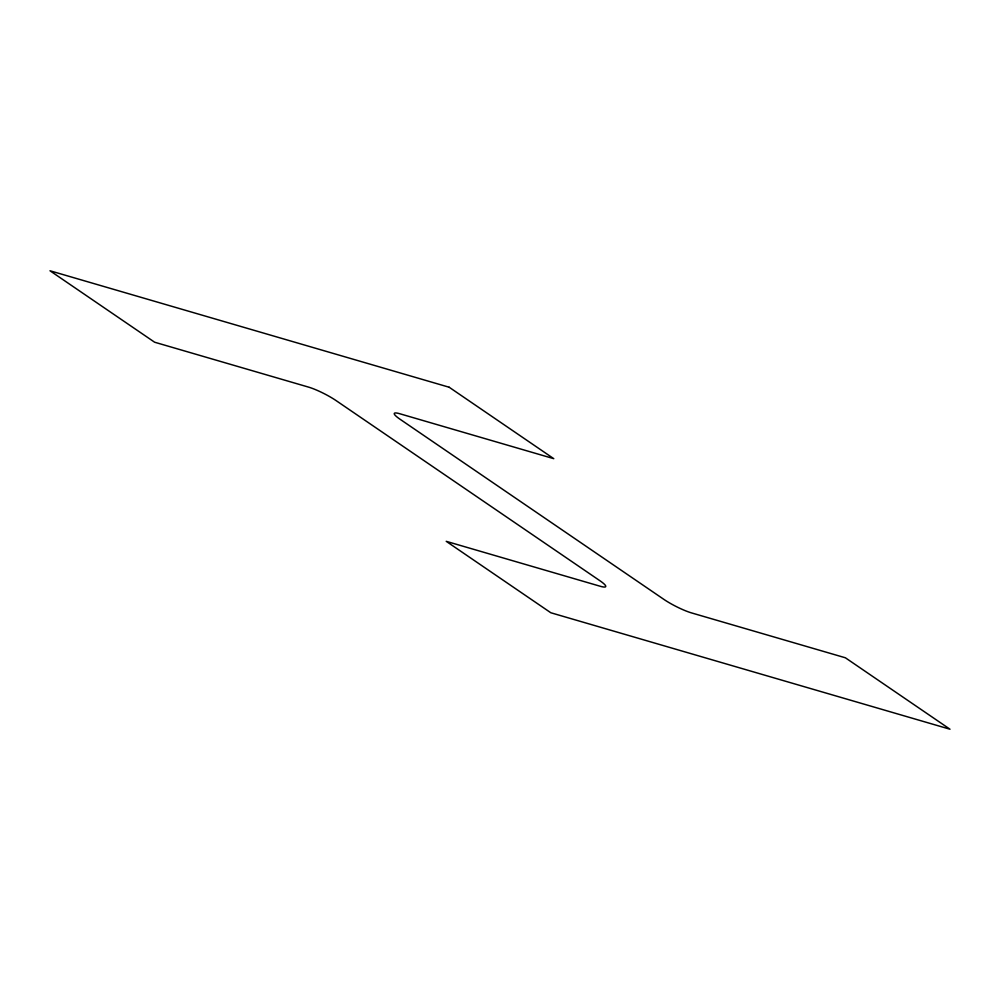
<?xml version="1.0" encoding="UTF-8"?>
<svg xmlns="http://www.w3.org/2000/svg" width="1000" height="1000" viewBox="0 0 1000 1000"><rect width="100%" height="100%" fill="white"/><g stroke="black" fill="none" stroke-linecap="round" stroke-linejoin="round"><path stroke-width="1.5" d="M449.162 387.238L50 270.775L154.613 342.212L308.625 387.137A21.7 3.4 26.9 0 1 336.075 400.588L599.925 580.737A21.7 3.4 26.9 0 1 600.237 586.263L446.225 541.325L550.837 612.762L950 729.225L845.387 657.788L691.375 612.863A21.7 3.4 26.9 0 1 663.925 599.412L400.075 419.263A21.7 3.4 26.9 0 1 399.762 413.738L553.775 458.675L449.162 387.238"/></g></svg>
